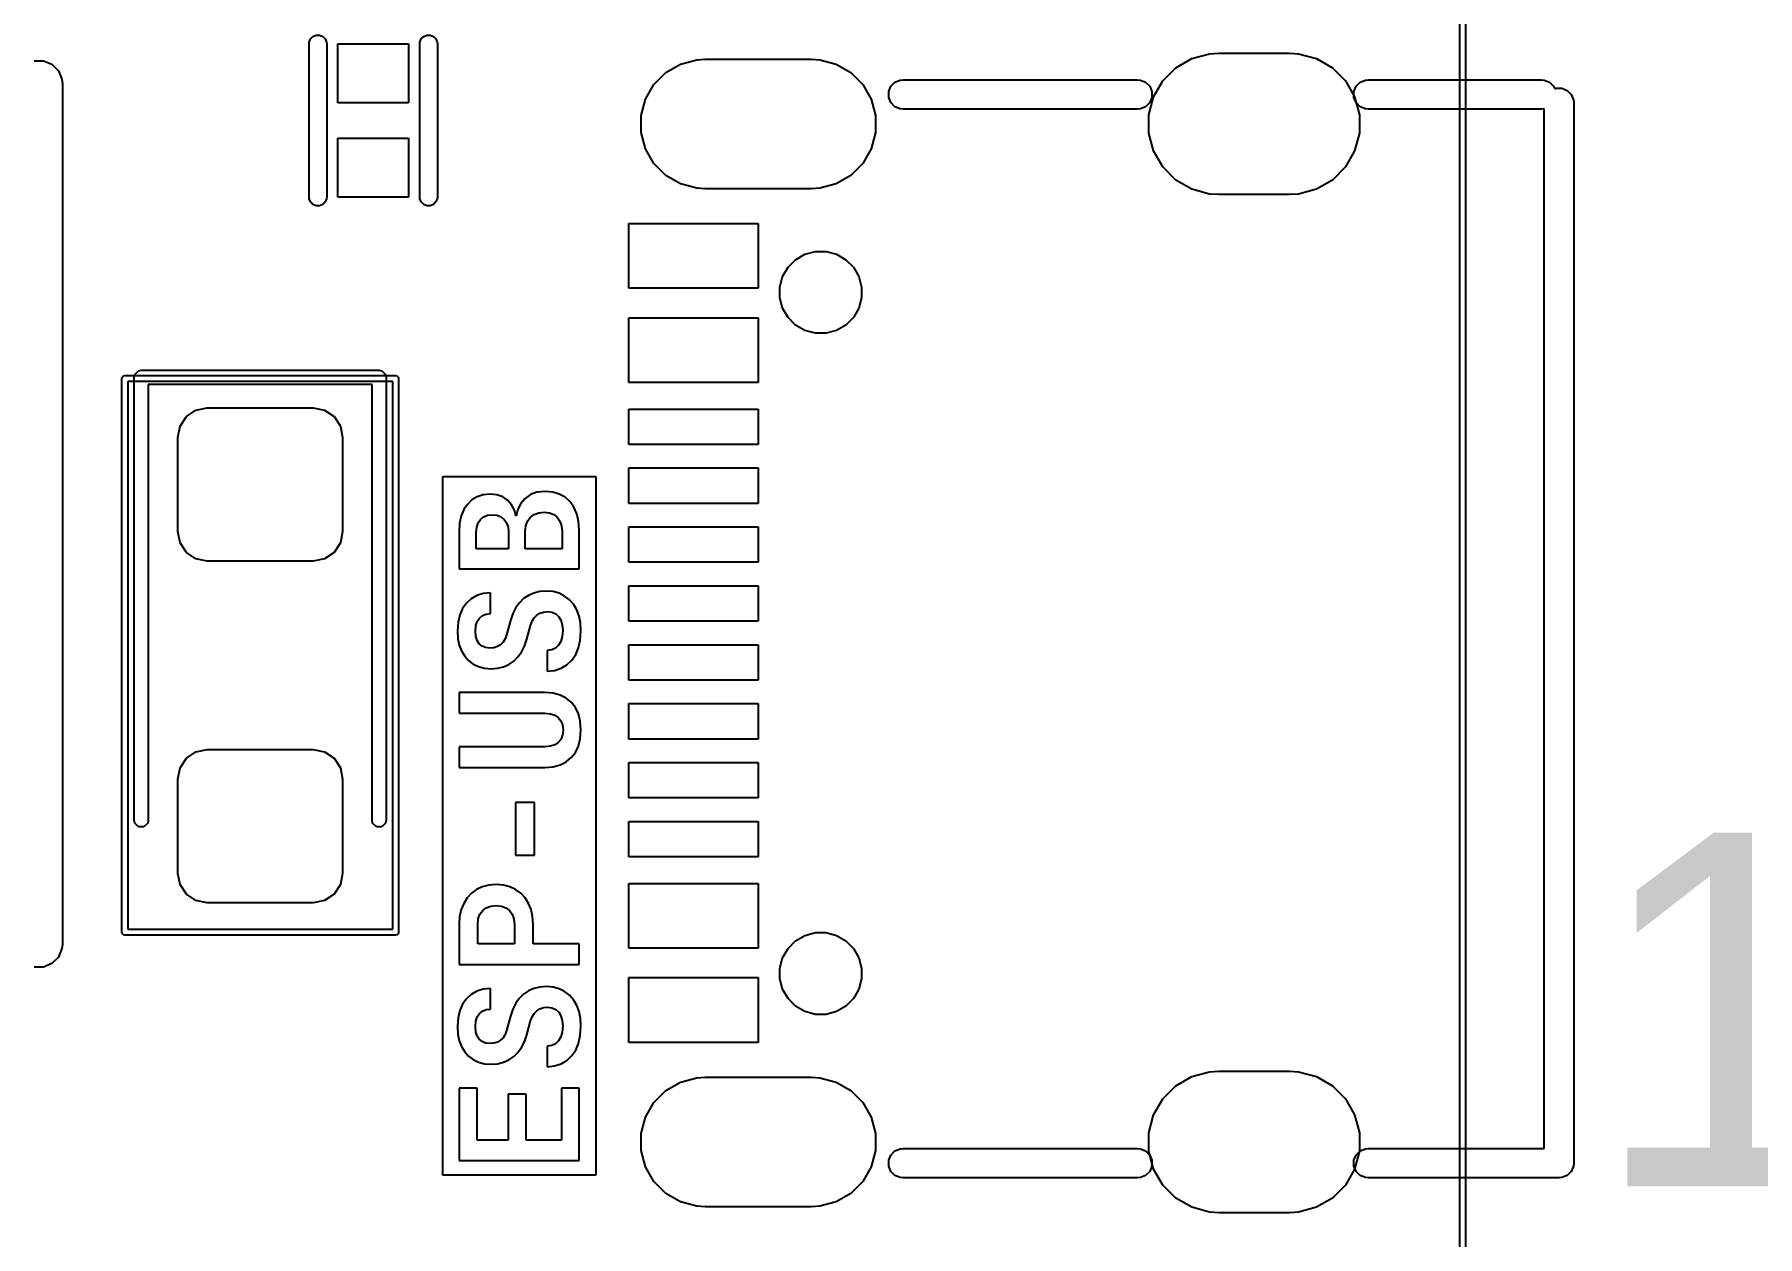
# Model space of a CAD drawing. Extents: x 76 to 193, y -170 to -23.
# Drawn here: x 152.91 to 167.54, y -107.1 to -96.9 of the extents above; entities that cross this region are included whole.
import ezdxf

# ---------------------------------------------------------------- set-up
doc = ezdxf.new("R2010")
doc.units = 0
doc.layers.get('0').update_dxf_attribs({"linetype": 'CONTINUOUS'})
doc.layers.get('Defpoints').update_dxf_attribs({"linetype": 'CONTINUOUS'})
doc.layers.add('BLACK', color=7, linetype='CONTINUOUS')
doc.dimstyles.get("Standard").update_dxf_attribs({"dimtxt": 3, "dimasz": 3, "dimexe": 0.18, "dimexo": 0.0625, "dimgap": 0.09, "dimtad": 0, "dimtih": 1, "dimtoh": 1, "dimzin": 0, "dimdsep": 46, "dimtxsty": 'Standard', "dimcen": 0.09, "dimclrd": 3, "dimclre": 3, "dimclrt": 3, "dimadec": 0, "dimazin": 0, "dimtfac": 1, "dimtofl": 0, "dimtmove": 0, "dimatfit": 3, "dimfxl": 1, "dimtolj": 1, "dimtzin": 0, "dimarcsym": 0})

# ---------------------------------------------------------------- blocks, each defined once
blk = doc.blocks.new('*D4')
at = {"color": 3, "linetype": 'Continuous', "lineweight": -2, "transparency": 16777216}
for p, q in [((163.081, -49.708), (176.105, -49.708)), ((175.925, -52.708), (175.925, -103.414)), ((175.925, -157.299), (175.925, -106.594)), ((163.067, -160.299), (176.105, -160.299))]:
    blk.add_line(p, q, dxfattribs=at)
at = {"color": 3, "linetype": 'Continuous', "transparency": 16777216}
for points in [[(175.425, -52.708), (176.425, -52.708), (175.925, -49.708)], [(175.425, -157.299), (176.425, -157.299), (175.925, -160.299)]]:
    blk.add_solid(points, dxfattribs=at)
at = {"layer": 'Defpoints', "color": 0, "linetype": 'Continuous', "transparency": 16777216}
for p in [(163.018, -49.708), (163.005, -160.299), (175.925, -160.299)]:
    blk.add_point(p, dxfattribs=at)
at = {"color": 3, "linetype": 'Continuous', "transparency": 16777216, "insert": (175.925, -105.004), "char_height": 3, "attachment_point": 5}
blk.add_mtext('\\A1;110.59', dxfattribs=at)
blk = doc.blocks.new('*D10')
at = {"color": 3, "linetype": 'Continuous', "lineweight": -2, "transparency": 16777216}
for p, q in [((162.339, -52.416), (172.444, -52.416)), ((172.264, -55.416), (172.264, -103.602)), ((172.264, -154.968), (172.264, -106.782)), ((162.373, -157.968), (172.444, -157.968))]:
    blk.add_line(p, q, dxfattribs=at)
at = {"color": 3, "linetype": 'Continuous', "transparency": 16777216}
for points in [[(171.764, -55.416), (172.764, -55.416), (172.264, -52.416)], [(171.764, -154.968), (172.764, -154.968), (172.264, -157.968)]]:
    blk.add_solid(points, dxfattribs=at)
at = {"layer": 'Defpoints', "color": 0, "linetype": 'Continuous', "transparency": 16777216}
for p in [(162.276, -52.416), (172.264, -52.416), (162.31, -157.968)]:
    blk.add_point(p, dxfattribs=at)
at = {"color": 3, "linetype": 'Continuous', "transparency": 16777216, "insert": (172.264, -105.192), "char_height": 3, "attachment_point": 5}
blk.add_mtext('\\A1;105.55', dxfattribs=at)

msp = doc.modelspace()

# ---------------------------------------------------------------- linework, layer by layer
at = {"layer": 'BLACK', "linetype": 'Continuous'}
for p, q in [((165.0115, -158.241999), (165.0115, -51.75159)), ((165.0615, -51.75159), (165.0615, -158.242)), ((155.2395, -96.97557), (155.240941, -96.960938)), ((155.2395, -98.27557), (155.2395, -96.97557)), ((155.240941, -96.960938), (155.25214, -96.933902)), ((155.25214, -96.933902), (155.272832, -96.91321)), ((155.272832, -96.91321), (155.299868, -96.902011)), ((155.299868, -96.902011), (155.329132, -96.902011)), ((155.329132, -96.902011), (155.356168, -96.91321)), ((155.356168, -96.91321), (155.37686, -96.933902)), ((155.37686, -96.933902), (155.388059, -96.960938)), ((155.388059, -96.960938), (155.3895, -96.97557)), ((155.3895, -96.97557), (155.3895, -98.27557)), ((155.4845, -97.47557), (155.4845, -96.97557)), ((155.4845, -96.97557), (156.0845, -96.97557)), ((155.4845, -97.47557), (155.4845, -96.97557)), ((155.4845, -96.97557), (156.0845, -96.97557)), ((156.0845, -96.97557), (156.0845, -97.47557)), ((156.0845, -96.97557), (156.0845, -97.47557)), ((156.1795, -96.97557), (156.180941, -96.960938)), ((156.1795, -98.27557), (156.1795, -96.97557)), ((156.180941, -96.960938), (156.19214, -96.933902)), ((156.19214, -96.933902), (156.212832, -96.91321)), ((156.212832, -96.91321), (156.239868, -96.902011)), ((156.239868, -96.902011), (156.269132, -96.902011)), ((156.269132, -96.902011), (156.296168, -96.91321)), ((156.296168, -96.91321), (156.31686, -96.933902)), ((156.31686, -96.933902), (156.328059, -96.960938)), ((156.328059, -96.960938), (156.3295, -96.97557)), ((156.3295, -96.97557), (156.3295, -98.27557)), ((152.905482, -97.119413), (152.983518, -97.119413)), ((152.983518, -97.119413), (153.055614, -97.149276)), ((153.055614, -97.149276), (153.110794, -97.204456)), ((158.269681, -97.219056), (158.394024, -97.147266)), ((158.269681, -97.219056), (158.394024, -97.147266)), ((158.394024, -97.147266), (158.532711, -97.110105)), ((158.394024, -97.147266), (158.532711, -97.110105)), ((158.532711, -97.110105), (158.6045, -97.1054)), ((158.532711, -97.110105), (158.6045, -97.1054)), ((158.6045, -97.1054), (159.5045, -97.1054)), ((158.6045, -97.1054), (159.5045, -97.1054)), ((159.5045, -97.1054), (159.576289, -97.110105)), ((159.5045, -97.1054), (159.576289, -97.110105)), ((159.576289, -97.110105), (159.714976, -97.147266)), ((159.576289, -97.110105), (159.714976, -97.147266)), ((159.714976, -97.147266), (159.839319, -97.219056)), ((159.714976, -97.147266), (159.839319, -97.219056)), ((162.599243, -97.179388), (162.73489, -97.101072)), ((162.599243, -97.179388), (162.73489, -97.101072)), ((162.73489, -97.101072), (162.886184, -97.060533)), ((162.73489, -97.101072), (162.886184, -97.060533)), ((162.886184, -97.060533), (162.9645, -97.0554)), ((162.886184, -97.060533), (162.9645, -97.0554)), ((162.9645, -97.0554), (163.5645, -97.0554)), ((162.9645, -97.0554), (163.5645, -97.0554)), ((163.5645, -97.0554), (163.642816, -97.060533)), ((163.5645, -97.0554), (163.642816, -97.060533)), ((163.642816, -97.060533), (163.79411, -97.101072)), ((163.642816, -97.060533), (163.79411, -97.101072)), ((163.79411, -97.101072), (163.929757, -97.179388)), ((163.79411, -97.101072), (163.929757, -97.179388)), ((153.110794, -97.204456), (153.140657, -97.276552)), ((153.140657, -97.276552), (153.1445, -97.31557)), ((158.168156, -97.320581), (158.269681, -97.219056)), ((158.168156, -97.320581), (158.269681, -97.219056)), ((159.839319, -97.219056), (159.940844, -97.320581)), ((159.839319, -97.219056), (159.940844, -97.320581)), ((160.180566, -97.335954), (160.215054, -97.301466)), ((160.215054, -97.301466), (160.260114, -97.282802)), ((160.260114, -97.282802), (160.2845, -97.2804)), ((160.2845, -97.2804), (162.2745, -97.2804)), ((162.2745, -97.2804), (162.298886, -97.282802)), ((162.298886, -97.282802), (162.343946, -97.301466)), ((162.343946, -97.301466), (162.378434, -97.335954)), ((162.410172, -97.42579), (162.488488, -97.290143)), ((162.410172, -97.42579), (162.488488, -97.290143)), ((162.488488, -97.290143), (162.599243, -97.179388)), ((162.488488, -97.290143), (162.599243, -97.179388)), ((163.929757, -97.179388), (164.040512, -97.290143)), ((163.929757, -97.179388), (164.040512, -97.290143)), ((164.040512, -97.290143), (164.118828, -97.42579)), ((164.040512, -97.290143), (164.118828, -97.42579)), ((164.130566, -97.335954), (164.165054, -97.301466)), ((164.165054, -97.301466), (164.210114, -97.282802)), ((164.210114, -97.282802), (164.2345, -97.2804)), ((164.2345, -97.2804), (165.7045, -97.2804)), ((165.7045, -97.2804), (165.728886, -97.282802)), ((165.728886, -97.282802), (165.773946, -97.301466)), ((165.773946, -97.301466), (165.808434, -97.335954)), ((153.1445, -97.31557), (153.1445, -104.61557)), ((158.059205, -97.583611), (158.096366, -97.444924)), ((158.059205, -97.583611), (158.096366, -97.444924)), ((158.096366, -97.444924), (158.168156, -97.320581)), ((158.096366, -97.444924), (158.168156, -97.320581)), ((159.940844, -97.320581), (160.012634, -97.444924)), ((159.940844, -97.320581), (160.012634, -97.444924)), ((160.012634, -97.444924), (160.049795, -97.583611)), ((160.012634, -97.444924), (160.049795, -97.583611)), ((160.161902, -97.381014), (160.180566, -97.335954)), ((160.161902, -97.429786), (160.161902, -97.381014)), ((160.180566, -97.474846), (160.161902, -97.429786)), ((162.369633, -97.577084), (162.410172, -97.42579)), ((162.369633, -97.577084), (162.410172, -97.42579)), ((162.378434, -97.335954), (162.397098, -97.381014)), ((162.397098, -97.429786), (162.378434, -97.474846)), ((162.397098, -97.381014), (162.397098, -97.429786)), ((164.111902, -97.381014), (164.130566, -97.335954)), ((164.111902, -97.429786), (164.111902, -97.381014)), ((164.130566, -97.474846), (164.111902, -97.429786)), ((164.118828, -97.42579), (164.159367, -97.577084)), ((164.118828, -97.42579), (164.159367, -97.577084)), ((165.808434, -97.335954), (165.817565, -97.357999)), ((165.817565, -97.357999), (165.830114, -97.352802)), ((165.830114, -97.352802), (165.878886, -97.352802)), ((165.878886, -97.352802), (165.923946, -97.371466)), ((165.923946, -97.371466), (165.958434, -97.405954)), ((165.958434, -97.405954), (165.977098, -97.451014)), ((165.977098, -97.451014), (165.9795, -97.4754)), ((156.0845, -97.47557), (155.4845, -97.47557)), ((156.0845, -97.47557), (155.4845, -97.47557)), ((158.059205, -97.727189), (158.059205, -97.583611)), ((158.059205, -97.727189), (158.059205, -97.583611)), ((160.049795, -97.583611), (160.049795, -97.727189)), ((160.049795, -97.583611), (160.049795, -97.727189)), ((160.215054, -97.509334), (160.180566, -97.474846)), ((160.260114, -97.527998), (160.215054, -97.509334)), ((160.2845, -97.5304), (160.260114, -97.527998)), ((162.2745, -97.5304), (160.2845, -97.5304)), ((162.298886, -97.527998), (162.2745, -97.5304)), ((162.343946, -97.509334), (162.298886, -97.527998)), ((162.378434, -97.474846), (162.343946, -97.509334)), ((162.369633, -97.733716), (162.369633, -97.577084)), ((162.369633, -97.733716), (162.369633, -97.577084)), ((164.165054, -97.509334), (164.130566, -97.474846)), ((164.159367, -97.577084), (164.159367, -97.733716)), ((164.159367, -97.577084), (164.159367, -97.733716)), ((164.210114, -97.527998), (164.165054, -97.509334)), ((164.2345, -97.5304), (164.210114, -97.527998)), ((165.7045, -97.5304), (164.2345, -97.5304)), ((165.728886, -97.527998), (165.7045, -97.5304)), ((165.7295, -97.527743), (165.728886, -97.527998)), ((165.7295, -106.3504), (165.7295, -97.527743)), ((165.9795, -97.4754), (165.9795, -106.4754)), ((158.096366, -97.865876), (158.059205, -97.727189)), ((158.096366, -97.865876), (158.059205, -97.727189)), ((160.049795, -97.727189), (160.012634, -97.865876)), ((160.049795, -97.727189), (160.012634, -97.865876)), ((162.410172, -97.88501), (162.369633, -97.733716)), ((162.410172, -97.88501), (162.369633, -97.733716)), ((164.159367, -97.733716), (164.118828, -97.88501)), ((164.159367, -97.733716), (164.118828, -97.88501)), ((155.4845, -98.27557), (155.4845, -97.77557)), ((155.4845, -97.77557), (156.0845, -97.77557)), ((155.4845, -98.27557), (155.4845, -97.77557)), ((155.4845, -97.77557), (156.0845, -97.77557)), ((156.0845, -97.77557), (156.0845, -98.27557)), ((156.0845, -97.77557), (156.0845, -98.27557)), ((158.168156, -97.990219), (158.096366, -97.865876)), ((158.168156, -97.990219), (158.096366, -97.865876)), ((160.012634, -97.865876), (159.940844, -97.990219)), ((160.012634, -97.865876), (159.940844, -97.990219)), ((162.488488, -98.020657), (162.410172, -97.88501)), ((162.488488, -98.020657), (162.410172, -97.88501)), ((164.118828, -97.88501), (164.040512, -98.020657)), ((164.118828, -97.88501), (164.040512, -98.020657)), ((158.269681, -98.091744), (158.168156, -97.990219)), ((158.269681, -98.091744), (158.168156, -97.990219)), ((159.940844, -97.990219), (159.839319, -98.091744)), ((159.940844, -97.990219), (159.839319, -98.091744)), ((162.599243, -98.131412), (162.488488, -98.020657)), ((162.599243, -98.131412), (162.488488, -98.020657)), ((164.040512, -98.020657), (163.929757, -98.131412)), ((164.040512, -98.020657), (163.929757, -98.131412)), ((158.394024, -98.163534), (158.269681, -98.091744)), ((158.394024, -98.163534), (158.269681, -98.091744)), ((158.532711, -98.200695), (158.394024, -98.163534)), ((158.532711, -98.200695), (158.394024, -98.163534)), ((159.714976, -98.163534), (159.576289, -98.200695)), ((159.714976, -98.163534), (159.576289, -98.200695)), ((159.839319, -98.091744), (159.714976, -98.163534)), ((159.839319, -98.091744), (159.714976, -98.163534)), ((162.73489, -98.209728), (162.599243, -98.131412)), ((162.73489, -98.209728), (162.599243, -98.131412)), ((163.929757, -98.131412), (163.79411, -98.209728)), ((163.929757, -98.131412), (163.79411, -98.209728)), ((155.240941, -98.290202), (155.2395, -98.27557)), ((155.25214, -98.317238), (155.240941, -98.290202)), ((155.272832, -98.33793), (155.25214, -98.317238)), ((155.37686, -98.317238), (155.356168, -98.33793)), ((155.388059, -98.290202), (155.37686, -98.317238)), ((155.3895, -98.27557), (155.388059, -98.290202)), ((156.0845, -98.27557), (155.4845, -98.27557)), ((156.0845, -98.27557), (155.4845, -98.27557)), ((156.180941, -98.290202), (156.1795, -98.27557)), ((156.19214, -98.317238), (156.180941, -98.290202)), ((156.212832, -98.33793), (156.19214, -98.317238)), ((156.31686, -98.317238), (156.296168, -98.33793)), ((156.328059, -98.290202), (156.31686, -98.317238)), ((156.3295, -98.27557), (156.328059, -98.290202)), ((158.6045, -98.2054), (158.532711, -98.200695)), ((158.6045, -98.2054), (158.532711, -98.200695)), ((159.5045, -98.2054), (158.6045, -98.2054)), ((159.5045, -98.2054), (158.6045, -98.2054)), ((159.576289, -98.200695), (159.5045, -98.2054)), ((159.576289, -98.200695), (159.5045, -98.2054)), ((162.886184, -98.250267), (162.73489, -98.209728)), ((162.886184, -98.250267), (162.73489, -98.209728)), ((162.9645, -98.2554), (162.886184, -98.250267)), ((162.9645, -98.2554), (162.886184, -98.250267)), ((163.5645, -98.2554), (162.9645, -98.2554)), ((163.5645, -98.2554), (162.9645, -98.2554)), ((163.642816, -98.250267), (163.5645, -98.2554)), ((163.642816, -98.250267), (163.5645, -98.2554)), ((163.79411, -98.209728), (163.642816, -98.250267)), ((163.79411, -98.209728), (163.642816, -98.250267)), ((155.299868, -98.349129), (155.272832, -98.33793)), ((155.329132, -98.349129), (155.299868, -98.349129)), ((155.356168, -98.33793), (155.329132, -98.349129)), ((156.239868, -98.349129), (156.212832, -98.33793)), ((156.269132, -98.349129), (156.239868, -98.349129)), ((156.296168, -98.33793), (156.269132, -98.349129)), ((157.9545, -99.0504), (157.9545, -98.5004)), ((157.9545, -98.5004), (159.0545, -98.5004)), ((157.9545, -99.0504), (157.9545, -98.5004)), ((157.9545, -98.5004), (159.0545, -98.5004)), ((159.0545, -98.5004), (159.0545, -99.0504)), ((159.0545, -98.5004), (159.0545, -99.0504)), ((159.371433, -98.807726), (159.450561, -98.762042)), ((159.450561, -98.762042), (159.538816, -98.738394)), ((159.538816, -98.738394), (159.630184, -98.738394)), ((159.630184, -98.738394), (159.718439, -98.762042)), ((159.718439, -98.762042), (159.797567, -98.807726)), ((159.261142, -98.951461), (159.306826, -98.872333)), ((159.306826, -98.872333), (159.371433, -98.807726)), ((159.797567, -98.807726), (159.862174, -98.872333)), ((159.862174, -98.872333), (159.907858, -98.951461)), ((159.0545, -99.0504), (157.9545, -99.0504)), ((159.0545, -99.0504), (157.9545, -99.0504)), ((159.237494, -99.039716), (159.261142, -98.951461)), ((159.237494, -99.131084), (159.237494, -99.039716)), ((159.907858, -98.951461), (159.931506, -99.039716)), ((159.931506, -99.039716), (159.931506, -99.131084)), ((159.261142, -99.219339), (159.237494, -99.131084)), ((159.931506, -99.131084), (159.907858, -99.219339)), ((157.9545, -99.8504), (157.9545, -99.3004)), ((157.9545, -99.3004), (159.0545, -99.3004)), ((157.9545, -99.8504), (157.9545, -99.3004)), ((157.9545, -99.3004), (159.0545, -99.3004)), ((159.0545, -99.3004), (159.0545, -99.8504)), ((159.0545, -99.3004), (159.0545, -99.8504)), ((159.306826, -99.298467), (159.261142, -99.219339)), ((159.371433, -99.363074), (159.306826, -99.298467)), ((159.862174, -99.298467), (159.797567, -99.363074)), ((159.907858, -99.219339), (159.862174, -99.298467)), ((159.450561, -99.408758), (159.371433, -99.363074)), ((159.538816, -99.432406), (159.450561, -99.408758)), ((159.630184, -99.432406), (159.538816, -99.432406)), ((159.718439, -99.408758), (159.630184, -99.432406)), ((159.797567, -99.363074), (159.718439, -99.408758)), ((153.651403, -99.806003), (153.664933, -99.792473)), ((153.664933, -99.792473), (153.6745, -99.79057)), ((153.6745, -99.79057), (155.9745, -99.79057)), ((153.7545, -99.80557), (153.759067, -99.782609)), ((153.759067, -99.782609), (153.791539, -99.750137)), ((153.791539, -99.750137), (153.8145, -99.74557)), ((153.8145, -99.74557), (155.8345, -99.74557)), ((155.8345, -99.74557), (155.857461, -99.750137)), ((155.857461, -99.750137), (155.889933, -99.782609)), ((155.889933, -99.782609), (155.8945, -99.80557)), ((155.9745, -99.79057), (155.984067, -99.792473)), ((155.984067, -99.792473), (155.997597, -99.806003)), ((153.6495, -99.81557), (153.651403, -99.806003)), ((153.6495, -104.51557), (153.6495, -99.81557)), ((153.6995, -99.84057), (153.6995, -104.49057)), ((155.9495, -99.84057), (153.6995, -99.84057)), ((153.7545, -103.56557), (153.7545, -99.80557)), ((155.7745, -99.86557), (153.8745, -99.86557)), ((153.8745, -99.86557), (153.8745, -103.56557)), ((155.7745, -103.56557), (155.7745, -99.86557)), ((155.8945, -99.80557), (155.8945, -103.56557)), ((155.9495, -104.49057), (155.9495, -99.84057)), ((155.997597, -99.806003), (155.9995, -99.81557)), ((155.9995, -99.81557), (155.9995, -104.51557)), ((159.0545, -99.8504), (157.9545, -99.8504)), ((159.0545, -99.8504), (157.9545, -99.8504)), ((154.197723, -100.138793), (154.278829, -100.0846)), ((154.197723, -100.138793), (154.278829, -100.0846)), ((154.278829, -100.0846), (154.3745, -100.06557)), ((154.278829, -100.0846), (154.3745, -100.06557)), ((154.3745, -100.06557), (155.2745, -100.06557)), ((154.3745, -100.06557), (155.2745, -100.06557)), ((155.2745, -100.06557), (155.370171, -100.0846)), ((155.2745, -100.06557), (155.370171, -100.0846)), ((155.370171, -100.0846), (155.451277, -100.138793)), ((155.370171, -100.0846), (155.451277, -100.138793)), ((157.9545, -100.3754), (157.9545, -100.0754)), ((157.9545, -100.0754), (159.0545, -100.0754)), ((157.9545, -100.3754), (157.9545, -100.0754)), ((157.9545, -100.0754), (159.0545, -100.0754)), ((159.0545, -100.0754), (159.0545, -100.3754)), ((159.0545, -100.0754), (159.0545, -100.3754)), ((154.1245, -100.31557), (154.14353, -100.219899)), ((154.1245, -100.31557), (154.14353, -100.219899)), ((154.14353, -100.219899), (154.197723, -100.138793)), ((154.14353, -100.219899), (154.197723, -100.138793)), ((155.451277, -100.138793), (155.50547, -100.219899)), ((155.451277, -100.138793), (155.50547, -100.219899)), ((155.50547, -100.219899), (155.5245, -100.31557)), ((155.50547, -100.219899), (155.5245, -100.31557)), ((154.1245, -101.11557), (154.1245, -100.31557)), ((154.1245, -101.11557), (154.1245, -100.31557)), ((155.5245, -100.31557), (155.5245, -101.11557)), ((155.5245, -100.31557), (155.5245, -101.11557)), ((159.0545, -100.3754), (157.9545, -100.3754)), ((159.0545, -100.3754), (157.9545, -100.3754)), ((156.374215, -106.577471), (156.374215, -100.648581)), ((156.374215, -100.648581), (157.673482, -100.648581)), ((157.673482, -100.648581), (157.673482, -106.577471)), ((157.9545, -100.8754), (157.9545, -100.5754)), ((157.9545, -100.5754), (159.0545, -100.5754)), ((157.9545, -100.8754), (157.9545, -100.5754)), ((157.9545, -100.5754), (159.0545, -100.5754)), ((159.0545, -100.5754), (159.0545, -100.8754)), ((159.0545, -100.5754), (159.0545, -100.8754)), ((156.716978, -100.803138), (156.666197, -100.819573)), ((156.776248, -100.797394), (156.716978, -100.803138)), ((156.83486, -100.80357), (156.776248, -100.797394)), ((156.8841, -100.821162), (156.83486, -100.80357)), ((157.11921, -100.800785), (157.073552, -100.833054)), ((157.174927, -100.780724), (157.11921, -100.800785)), ((157.243484, -100.773581), (157.174927, -100.780724)), ((157.308549, -100.779506), (157.243484, -100.773581)), ((157.364491, -100.796444), (157.308549, -100.779506)), ((157.413064, -100.823901), (157.364491, -100.796444)), ((156.554192, -100.928972), (156.532175, -100.98198)), ((156.583845, -100.884162), (156.554192, -100.928972)), ((156.622195, -100.846332), (156.583845, -100.884162)), ((156.666197, -100.819573), (156.622195, -100.846332)), ((156.925968, -100.849845), (156.8841, -100.821162)), ((156.959976, -100.887902), (156.925968, -100.849845)), ((156.984117, -100.93246), (156.959976, -100.887902)), ((156.998692, -100.984851), (156.984117, -100.93246)), ((157.012274, -100.926112), (156.998692, -100.984851)), ((157.037129, -100.876048), (157.012274, -100.926112)), ((157.073552, -100.833054), (157.037129, -100.876048)), ((157.15148, -100.969804), (157.189361, -100.955052)), ((157.189361, -100.955052), (157.235119, -100.949863)), ((157.235119, -100.949863), (157.280763, -100.955113)), ((157.280763, -100.955113), (157.317629, -100.969901)), ((157.455487, -100.862424), (157.413064, -100.823901)), ((157.488872, -100.908751), (157.455487, -100.862424)), ((157.51345, -100.963294), (157.488872, -100.908751)), ((157.528986, -101.027625), (157.51345, -100.963294)), ((159.0545, -100.8754), (157.9545, -100.8754)), ((159.0545, -100.8754), (157.9545, -100.8754)), ((156.518179, -101.044731), (156.513198, -101.119123)), ((156.532175, -100.98198), (156.518179, -101.044731)), ((156.658706, -101.121932), (156.663235, -101.076724)), ((156.663235, -101.076724), (156.67581, -101.040806)), ((156.67581, -101.040806), (156.69577, -101.012145)), ((156.69577, -101.012145), (156.722782, -100.990329)), ((156.722782, -100.990329), (156.755553, -100.976987)), ((156.755553, -100.976987), (156.795787, -100.972272)), ((156.795787, -100.972272), (156.836909, -100.977094)), ((156.836909, -100.977094), (156.870132, -100.990696)), ((156.870132, -100.990696), (156.89727, -101.012878)), ((156.89727, -101.012878), (156.917315, -101.041925)), ((156.917315, -101.041925), (156.929851, -101.077664)), ((156.929851, -101.077664), (156.933629, -101.114971)), ((157.075628, -101.114971), (157.08095, -101.065475)), ((157.08095, -101.065475), (157.095826, -101.02587)), ((157.095826, -101.02587), (157.119714, -100.993949)), ((157.119714, -100.993949), (157.15148, -100.969804)), ((157.317629, -100.969901), (157.347715, -100.993949)), ((157.347715, -100.993949), (157.36997, -101.025654)), ((157.36997, -101.025654), (157.383961, -101.065257)), ((157.383961, -101.065257), (157.388992, -101.114971)), ((157.5345, -101.103736), (157.528986, -101.027625)), ((157.5345, -101.432548), (157.5345, -101.103736)), ((157.9545, -101.3754), (157.9545, -101.0754)), ((157.9545, -101.0754), (159.0545, -101.0754)), ((157.9545, -101.3754), (157.9545, -101.0754)), ((157.9545, -101.0754), (159.0545, -101.0754)), ((159.0545, -101.0754), (159.0545, -101.3754)), ((159.0545, -101.0754), (159.0545, -101.3754)), ((154.14353, -101.211241), (154.1245, -101.11557)), ((154.14353, -101.211241), (154.1245, -101.11557)), ((154.197723, -101.292347), (154.14353, -101.211241)), ((154.197723, -101.292347), (154.14353, -101.211241)), ((155.50547, -101.211241), (155.451277, -101.292347)), ((155.50547, -101.211241), (155.451277, -101.292347)), ((155.5245, -101.11557), (155.50547, -101.211241)), ((155.5245, -101.11557), (155.50547, -101.211241)), ((156.513198, -101.119123), (156.513198, -101.121932)), ((156.513198, -101.121932), (156.513198, -101.432548)), ((156.658706, -101.261883), (156.658706, -101.121932)), ((156.933629, -101.114971), (156.934334, -101.121932)), ((156.934334, -101.121932), (156.934334, -101.261883)), ((157.075628, -101.261883), (157.075628, -101.114971)), ((157.388992, -101.114971), (157.388992, -101.261883)), ((154.278829, -101.34654), (154.197723, -101.292347)), ((154.278829, -101.34654), (154.197723, -101.292347)), ((154.3745, -101.36557), (154.278829, -101.34654)), ((154.3745, -101.36557), (154.278829, -101.34654)), ((155.2745, -101.36557), (154.3745, -101.36557)), ((155.2745, -101.36557), (154.3745, -101.36557)), ((155.370171, -101.34654), (155.2745, -101.36557)), ((155.370171, -101.34654), (155.2745, -101.36557)), ((155.451277, -101.292347), (155.370171, -101.34654)), ((155.451277, -101.292347), (155.370171, -101.34654)), ((156.934334, -101.261883), (156.658706, -101.261883)), ((157.388992, -101.261883), (157.075628, -101.261883)), ((159.0545, -101.3754), (157.9545, -101.3754)), ((159.0545, -101.3754), (157.9545, -101.3754)), ((156.513198, -101.432548), (157.5345, -101.432548)), ((156.616449, -101.685653), (156.57548, -101.72338)), ((156.6634, -101.658579), (156.616449, -101.685653)), ((156.717493, -101.641617), (156.6634, -101.658579)), ((156.7804, -101.635208), (156.717493, -101.641617)), ((156.7804, -101.810086), (156.7804, -101.635208)), ((157.060974, -101.684179), (157.025569, -101.718641)), ((157.102028, -101.656446), (157.060974, -101.684179)), ((157.147647, -101.63645), (157.102028, -101.656446)), ((157.198661, -101.624106), (157.147647, -101.63645)), ((157.256124, -101.619821), (157.198661, -101.624106)), ((157.312698, -101.624669), (157.256124, -101.619821)), ((157.363396, -101.63874), (157.312698, -101.624669)), ((157.409325, -101.661831), (157.363396, -101.63874)), ((157.449932, -101.693284), (157.409325, -101.661831)), ((157.48409, -101.73237), (157.449932, -101.693284)), ((157.9545, -101.8754), (157.9545, -101.5754)), ((157.9545, -101.5754), (159.0545, -101.5754)), ((157.9545, -101.8754), (157.9545, -101.5754)), ((157.9545, -101.5754), (159.0545, -101.5754)), ((159.0545, -101.5754), (159.0545, -101.8754)), ((159.0545, -101.5754), (159.0545, -101.8754)), ((156.519538, -101.82168), (156.504538, -101.884306)), ((156.543265, -101.768545), (156.519538, -101.82168)), ((156.57548, -101.72338), (156.543265, -101.768545)), ((156.686, -101.849287), (156.71119, -101.82783)), ((156.71119, -101.82783), (156.74208, -101.814726)), ((156.74208, -101.814726), (156.7804, -101.810086)), ((156.970527, -101.810498), (156.951125, -101.870231)), ((156.995442, -101.760411), (156.970527, -101.810498)), ((157.025569, -101.718641), (156.995442, -101.760411)), ((157.151304, -101.848068), (157.17357, -101.825474)), ((157.17357, -101.825474), (157.200116, -101.808459)), ((157.200116, -101.808459), (157.229666, -101.798219)), ((157.229666, -101.798219), (157.263085, -101.794699)), ((157.263085, -101.794699), (157.302097, -101.799697)), ((157.302097, -101.799697), (157.333688, -101.813892)), ((157.333688, -101.813892), (157.359622, -101.83738)), ((157.359622, -101.83738), (157.37827, -101.867674)), ((157.512151, -101.780044), (157.48409, -101.73237)), ((157.531886, -101.832021), (157.512151, -101.780044)), ((157.544188, -101.890625), (157.531886, -101.832021)), ((156.504538, -101.884306), (156.499215, -101.958342)), ((156.499215, -101.958342), (156.503385, -102.022883)), ((156.651745, -101.959746), (156.656021, -101.913368)), ((156.655889, -102.005301), (156.651745, -101.959746)), ((156.656021, -101.913368), (156.667739, -101.877305)), ((156.667739, -101.877305), (156.686, -101.849287)), ((156.951125, -101.870231), (156.917542, -101.991925)), ((157.088207, -102.028317), (157.120386, -101.910775)), ((157.120386, -101.910775), (157.133574, -101.876172)), ((157.133574, -101.876172), (157.151304, -101.848068)), ((157.37827, -101.867674), (157.390247, -101.906322)), ((157.394609, -101.955594), (157.390184, -102.006712)), ((157.390247, -101.906322), (157.394609, -101.955594)), ((157.543048, -102.035411), (157.548482, -101.956998)), ((157.548482, -101.956998), (157.544188, -101.890625)), ((159.0545, -101.8754), (157.9545, -101.8754)), ((159.0545, -101.8754), (157.9545, -101.8754)), ((156.503385, -102.022883), (156.515264, -102.079133)), ((156.515264, -102.079133), (156.534203, -102.128335)), ((156.534203, -102.128335), (156.561182, -102.173251)), ((156.667164, -102.040179), (156.655889, -102.005301)), ((156.684595, -102.066785), (156.667164, -102.040179)), ((156.708706, -102.087063), (156.684595, -102.066785)), ((156.738242, -102.099459), (156.708706, -102.087063)), ((156.774843, -102.103849), (156.738242, -102.099459)), ((156.809277, -102.100506), (156.774843, -102.103849)), ((156.839045, -102.090904), (156.809277, -102.100506)), ((156.865091, -102.075212), (156.839045, -102.090904)), ((156.886823, -102.053909), (156.865091, -102.075212)), ((156.904328, -102.026543), (156.886823, -102.053909)), ((156.917542, -101.991925), (156.904328, -102.026543)), ((157.043858, -102.137051), (157.068846, -102.087276)), ((157.068846, -102.087276), (157.088207, -102.028317)), ((157.300038, -102.119573), (157.260276, -102.124854)), ((157.260276, -102.124854), (157.260276, -102.299732)), ((157.332328, -102.104516), (157.300038, -102.119573)), ((157.35895, -102.079425), (157.332328, -102.104516)), ((157.377986, -102.047256), (157.35895, -102.079425)), ((157.390184, -102.006712), (157.377986, -102.047256)), ((157.503576, -102.158127), (157.527742, -102.101794)), ((157.527742, -102.101794), (157.543048, -102.035411)), ((157.9545, -102.3754), (157.9545, -102.0754)), ((157.9545, -102.0754), (159.0545, -102.0754)), ((157.9545, -102.3754), (157.9545, -102.0754)), ((157.9545, -102.0754), (159.0545, -102.0754)), ((159.0545, -102.0754), (159.0545, -102.3754)), ((159.0545, -102.0754), (159.0545, -102.3754)), ((156.561182, -102.173251), (156.594166, -102.210041)), ((156.594166, -102.210041), (156.633549, -102.239587)), ((156.633549, -102.239587), (156.677949, -102.26097)), ((156.677949, -102.26097), (156.72791, -102.274148)), ((156.72791, -102.274148), (156.784613, -102.278727)), ((156.784613, -102.278727), (156.840518, -102.274452)), ((156.840518, -102.274452), (156.890727, -102.262069)), ((156.890727, -102.262069), (156.936199, -102.241879)), ((156.936199, -102.241879), (156.977687, -102.213698)), ((156.977687, -102.213698), (157.013504, -102.178881)), ((157.013504, -102.178881), (157.043858, -102.137051)), ((157.325115, -102.292971), (157.38073, -102.274997)), ((157.38073, -102.274997), (157.428914, -102.246233)), ((157.428914, -102.246233), (157.470874, -102.206004)), ((157.470874, -102.206004), (157.503576, -102.158127)), ((157.260276, -102.299732), (157.325115, -102.292971)), ((159.0545, -102.3754), (157.9545, -102.3754)), ((159.0545, -102.3754), (157.9545, -102.3754)), ((157.243484, -102.479983), (156.513198, -102.479983)), ((156.513198, -102.479983), (156.513198, -102.656266)), ((157.31334, -102.485728), (157.243484, -102.479983)), ((157.372629, -102.502006), (157.31334, -102.485728)), ((157.423264, -102.528034), (157.372629, -102.502006)), ((157.466661, -102.563942), (157.423264, -102.528034)), ((157.501229, -102.608117), (157.466661, -102.563942)), ((156.513198, -102.656266), (157.24208, -102.656266)), ((157.24208, -102.656266), (157.289245, -102.660847)), ((157.289245, -102.660847), (157.3263, -102.673488)), ((157.3263, -102.673488), (157.355469, -102.693391)), ((157.355469, -102.693391), (157.377412, -102.720581)), ((157.377412, -102.720581), (157.391092, -102.755043)), ((157.526648, -102.660798), (157.501229, -102.608117)), ((157.542747, -102.72368), (157.526648, -102.660798)), ((157.9545, -102.8754), (157.9545, -102.5754)), ((157.9545, -102.5754), (159.0545, -102.5754)), ((157.9545, -102.8754), (157.9545, -102.5754)), ((157.9545, -102.5754), (159.0545, -102.5754)), ((159.0545, -102.5754), (159.0545, -102.8754)), ((159.0545, -102.5754), (159.0545, -102.8754)), ((157.39104, -102.843862), (157.377317, -102.878515)), ((157.396014, -102.798964), (157.39104, -102.843862)), ((157.391092, -102.755043), (157.396014, -102.798964)), ((157.548482, -102.798964), (157.542747, -102.72368)), ((157.542777, -102.873497), (157.548482, -102.798964)), ((154.197723, -103.038793), (154.278829, -102.9846)), ((154.197723, -103.038793), (154.278829, -102.9846)), ((154.278829, -102.9846), (154.3745, -102.96557)), ((154.278829, -102.9846), (154.3745, -102.96557)), ((154.3745, -102.96557), (155.2745, -102.96557)), ((154.3745, -102.96557), (155.2745, -102.96557)), ((155.2745, -102.96557), (155.370171, -102.9846)), ((155.2745, -102.96557), (155.370171, -102.9846)), ((155.370171, -102.9846), (155.451277, -103.038793)), ((155.370171, -102.9846), (155.451277, -103.038793)), ((157.24208, -102.941663), (156.513198, -102.941663)), ((156.513198, -102.941663), (156.513198, -103.117946)), ((157.289308, -102.937167), (157.24208, -102.941663)), ((157.326362, -102.924779), (157.289308, -102.937167)), ((157.355469, -102.905332), (157.326362, -102.924779)), ((157.377317, -102.878515), (157.355469, -102.905332)), ((157.466661, -103.033315), (157.501307, -102.988808)), ((157.501307, -102.988808), (157.526723, -102.936075)), ((157.526723, -102.936075), (157.542777, -102.873497)), ((159.0545, -102.8754), (157.9545, -102.8754)), ((159.0545, -102.8754), (157.9545, -102.8754)), ((154.1245, -103.21557), (154.14353, -103.119899)), ((154.1245, -103.21557), (154.14353, -103.119899)), ((154.14353, -103.119899), (154.197723, -103.038793)), ((154.14353, -103.119899), (154.197723, -103.038793)), ((155.451277, -103.038793), (155.50547, -103.119899)), ((155.451277, -103.038793), (155.50547, -103.119899)), ((155.50547, -103.119899), (155.5245, -103.21557)), ((155.50547, -103.119899), (155.5245, -103.21557)), ((156.513198, -103.117946), (157.243484, -103.117946)), ((157.243484, -103.117946), (157.313297, -103.112162)), ((157.313297, -103.112162), (157.372571, -103.09577)), ((157.372571, -103.09577), (157.423222, -103.069539)), ((157.423222, -103.069539), (157.466661, -103.033315)), ((157.9545, -103.3754), (157.9545, -103.0754)), ((157.9545, -103.0754), (159.0545, -103.0754)), ((157.9545, -103.3754), (157.9545, -103.0754)), ((157.9545, -103.0754), (159.0545, -103.0754)), ((159.0545, -103.0754), (159.0545, -103.3754)), ((159.0545, -103.0754), (159.0545, -103.3754)), ((154.1245, -104.01557), (154.1245, -103.21557)), ((154.1245, -104.01557), (154.1245, -103.21557)), ((155.5245, -103.21557), (155.5245, -104.01557)), ((155.5245, -103.21557), (155.5245, -104.01557)), ((157.153969, -103.414334), (156.99167, -103.414334)), ((156.99167, -103.414334), (156.99167, -103.862031)), ((157.153969, -103.862031), (157.153969, -103.414334)), ((159.0545, -103.3754), (157.9545, -103.3754)), ((159.0545, -103.3754), (157.9545, -103.3754)), ((153.759067, -103.588531), (153.7545, -103.56557)), ((153.791539, -103.621003), (153.759067, -103.588531)), ((153.869933, -103.588531), (153.837461, -103.621003)), ((153.8745, -103.56557), (153.869933, -103.588531)), ((155.779067, -103.588531), (155.7745, -103.56557)), ((155.811539, -103.621003), (155.779067, -103.588531)), ((155.889933, -103.588531), (155.857461, -103.621003)), ((155.8945, -103.56557), (155.889933, -103.588531)), ((157.9545, -103.8754), (157.9545, -103.5754)), ((157.9545, -103.5754), (159.0545, -103.5754)), ((157.9545, -103.8754), (157.9545, -103.5754)), ((157.9545, -103.5754), (159.0545, -103.5754)), ((159.0545, -103.5754), (159.0545, -103.8754)), ((159.0545, -103.5754), (159.0545, -103.8754)), ((153.837461, -103.621003), (153.791539, -103.621003)), ((155.857461, -103.621003), (155.811539, -103.621003)), ((156.99167, -103.862031), (157.153969, -103.862031)), ((159.0545, -103.8754), (157.9545, -103.8754)), ((159.0545, -103.8754), (157.9545, -103.8754)), ((154.14353, -104.111241), (154.1245, -104.01557)), ((154.14353, -104.111241), (154.1245, -104.01557)), ((155.5245, -104.01557), (155.50547, -104.111241)), ((155.5245, -104.01557), (155.50547, -104.111241)), ((154.197723, -104.192347), (154.14353, -104.111241)), ((154.197723, -104.192347), (154.14353, -104.111241)), ((155.50547, -104.111241), (155.451277, -104.192347)), ((155.50547, -104.111241), (155.451277, -104.192347)), ((156.618755, -104.184495), (156.582319, -104.223622)), ((156.662186, -104.152864), (156.618755, -104.184495)), ((156.710867, -104.129932), (156.662186, -104.152864)), ((156.765701, -104.115777), (156.710867, -104.129932)), ((156.827966, -104.110854), (156.765701, -104.115777)), ((156.890232, -104.115776), (156.827966, -104.110854)), ((156.945087, -104.12993), (156.890232, -104.115776)), ((156.993807, -104.152864), (156.945087, -104.12993)), ((157.037242, -104.184493), (156.993807, -104.152864)), ((157.073699, -104.22362), (157.037242, -104.184493)), ((157.9545, -104.6504), (157.9545, -104.1004)), ((157.9545, -104.1004), (159.0545, -104.1004)), ((157.9545, -104.6504), (157.9545, -104.1004)), ((157.9545, -104.1004), (159.0545, -104.1004)), ((159.0545, -104.1004), (159.0545, -104.6504)), ((159.0545, -104.1004), (159.0545, -104.6504)), ((154.278829, -104.24654), (154.197723, -104.192347)), ((154.278829, -104.24654), (154.197723, -104.192347)), ((154.3745, -104.26557), (154.278829, -104.24654)), ((154.3745, -104.26557), (154.278829, -104.24654)), ((155.2745, -104.26557), (154.3745, -104.26557)), ((155.2745, -104.26557), (154.3745, -104.26557)), ((155.370171, -104.24654), (155.2745, -104.26557)), ((155.370171, -104.24654), (155.2745, -104.26557)), ((155.451277, -104.192347), (155.370171, -104.24654)), ((155.451277, -104.192347), (155.370171, -104.24654)), ((156.531094, -104.323265), (156.51783, -104.3823)), ((156.552399, -104.271077), (156.531094, -104.323265)), ((156.582319, -104.223622), (156.552399, -104.271077)), ((156.713966, -104.331955), (156.744858, -104.308251)), ((156.744858, -104.308251), (156.782234, -104.293691)), ((156.782234, -104.293691), (156.827966, -104.288541)), ((156.827966, -104.288541), (156.873739, -104.293692)), ((156.873739, -104.293692), (156.911134, -104.308254)), ((156.911134, -104.308254), (156.942027, -104.331955)), ((157.103655, -104.271077), (157.073699, -104.22362)), ((157.124926, -104.323262), (157.103655, -104.271077)), ((157.13817, -104.382297), (157.124926, -104.323262)), ((156.51783, -104.3823), (156.513198, -104.449436)), ((156.513198, -104.449436), (156.513198, -104.789422)), ((156.671284, -104.449436), (156.676413, -104.401743)), ((156.671284, -104.614544), (156.671284, -104.449436)), ((156.676413, -104.401743), (156.690797, -104.363262)), ((156.690797, -104.363262), (156.713966, -104.331955)), ((156.942027, -104.331955), (156.965196, -104.363262)), ((156.965196, -104.363262), (156.97958, -104.401743)), ((156.97958, -104.401743), (156.984709, -104.449436)), ((156.984709, -104.449436), (156.984709, -104.614544)), ((157.142795, -104.449436), (157.13817, -104.382297)), ((157.142795, -104.614544), (157.142795, -104.449436)), ((153.1445, -104.61557), (153.140657, -104.654588)), ((153.651403, -104.525137), (153.6495, -104.51557)), ((153.664933, -104.538667), (153.651403, -104.525137)), ((153.6745, -104.54057), (153.664933, -104.538667)), ((155.9745, -104.54057), (153.6745, -104.54057)), ((153.6995, -104.49057), (155.9495, -104.49057)), ((155.984067, -104.538667), (155.9745, -104.54057)), ((155.997597, -104.525137), (155.984067, -104.538667)), ((155.9995, -104.51557), (155.997597, -104.525137)), ((156.984709, -104.614544), (156.671284, -104.614544)), ((157.5345, -104.614544), (157.142795, -104.614544)), ((157.5345, -104.789422), (157.5345, -104.614544)), ((159.306826, -104.652333), (159.371433, -104.587726)), ((159.371433, -104.587726), (159.450561, -104.542042)), ((159.450561, -104.542042), (159.538816, -104.518394)), ((159.538816, -104.518394), (159.630184, -104.518394)), ((159.630184, -104.518394), (159.718439, -104.542042)), ((159.718439, -104.542042), (159.797567, -104.587726)), ((159.797567, -104.587726), (159.862174, -104.652333)), ((153.110794, -104.726684), (153.055614, -104.781864)), ((153.140657, -104.654588), (153.110794, -104.726684)), ((159.0545, -104.6504), (157.9545, -104.6504)), ((159.0545, -104.6504), (157.9545, -104.6504)), ((159.237494, -104.819716), (159.261142, -104.731461)), ((159.261142, -104.731461), (159.306826, -104.652333)), ((159.862174, -104.652333), (159.907858, -104.731461)), ((159.907858, -104.731461), (159.931506, -104.819716)), ((152.983518, -104.811727), (152.905482, -104.811727)), ((153.055614, -104.781864), (152.983518, -104.811727)), ((156.513198, -104.789422), (157.5345, -104.789422)), ((157.9545, -105.4504), (157.9545, -104.9004)), ((157.9545, -104.9004), (159.0545, -104.9004)), ((157.9545, -105.4504), (157.9545, -104.9004)), ((157.9545, -104.9004), (159.0545, -104.9004)), ((159.0545, -104.9004), (159.0545, -105.4504)), ((159.0545, -104.9004), (159.0545, -105.4504)), ((159.237494, -104.911084), (159.237494, -104.819716)), ((159.261142, -104.999339), (159.237494, -104.911084)), ((159.931506, -104.911084), (159.907858, -104.999339)), ((159.931506, -104.819716), (159.931506, -104.911084)), ((156.616449, -105.042527), (156.57548, -105.080254)), ((156.6634, -105.015453), (156.616449, -105.042527)), ((156.717493, -104.998491), (156.6634, -105.015453)), ((156.7804, -104.992082), (156.717493, -104.998491)), ((156.7804, -105.16696), (156.7804, -104.992082)), ((157.060974, -105.041053), (157.025569, -105.075515)), ((157.102028, -105.01332), (157.060974, -105.041053)), ((157.147647, -104.993324), (157.102028, -105.01332)), ((157.198661, -104.98098), (157.147647, -104.993324)), ((157.256124, -104.976695), (157.198661, -104.98098)), ((157.312698, -104.981542), (157.256124, -104.976695)), ((157.363396, -104.995614), (157.312698, -104.981542)), ((157.409325, -105.018705), (157.363396, -104.995614)), ((157.449932, -105.050158), (157.409325, -105.018705)), ((157.48409, -105.089244), (157.449932, -105.050158)), ((159.306826, -105.078467), (159.261142, -104.999339)), ((159.907858, -104.999339), (159.862174, -105.078467)), ((156.519538, -105.178554), (156.504538, -105.24118)), ((156.543265, -105.125419), (156.519538, -105.178554)), ((156.57548, -105.080254), (156.543265, -105.125419)), ((156.667739, -105.234179), (156.686, -105.206161)), ((156.686, -105.206161), (156.71119, -105.184703)), ((156.71119, -105.184703), (156.74208, -105.1716)), ((156.74208, -105.1716), (156.7804, -105.16696)), ((156.970527, -105.167371), (156.951125, -105.227105)), ((156.995442, -105.117284), (156.970527, -105.167371)), ((157.025569, -105.075515), (156.995442, -105.117284)), ((157.133574, -105.233045), (157.151304, -105.204942)), ((157.151304, -105.204942), (157.17357, -105.182347)), ((157.17357, -105.182347), (157.200116, -105.165333)), ((157.200116, -105.165333), (157.229666, -105.155093)), ((157.229666, -105.155093), (157.263085, -105.151573)), ((157.263085, -105.151573), (157.302097, -105.15657)), ((157.302097, -105.15657), (157.333688, -105.170765)), ((157.333688, -105.170765), (157.359622, -105.194254)), ((157.359622, -105.194254), (157.37827, -105.224548)), ((157.512151, -105.136918), (157.48409, -105.089244)), ((157.531886, -105.188895), (157.512151, -105.136918)), ((157.544188, -105.247499), (157.531886, -105.188895)), ((159.371433, -105.143074), (159.306826, -105.078467)), ((159.450561, -105.188758), (159.371433, -105.143074)), ((159.538816, -105.212406), (159.450561, -105.188758)), ((159.718439, -105.188758), (159.630184, -105.212406)), ((159.797567, -105.143074), (159.718439, -105.188758)), ((159.862174, -105.078467), (159.797567, -105.143074)), ((156.504538, -105.24118), (156.499215, -105.315215)), ((156.499215, -105.315215), (156.503385, -105.379756)), ((156.651745, -105.31662), (156.656021, -105.270242)), ((156.655889, -105.362175), (156.651745, -105.31662)), ((156.656021, -105.270242), (156.667739, -105.234179)), ((156.917542, -105.348799), (156.904328, -105.383416)), ((156.951125, -105.227105), (156.917542, -105.348799)), ((157.088207, -105.385191), (157.120386, -105.267649)), ((157.120386, -105.267649), (157.133574, -105.233045)), ((157.37827, -105.224548), (157.390247, -105.263195)), ((157.394609, -105.312468), (157.390184, -105.363586)), ((157.390247, -105.263195), (157.394609, -105.312468)), ((157.543048, -105.392285), (157.548482, -105.313872)), ((157.548482, -105.313872), (157.544188, -105.247499)), ((159.630184, -105.212406), (159.538816, -105.212406)), ((156.503385, -105.379756), (156.515264, -105.436006)), ((156.515264, -105.436006), (156.534203, -105.485208)), ((156.534203, -105.485208), (156.561182, -105.530124)), ((156.667164, -105.397053), (156.655889, -105.362175)), ((156.684595, -105.423659), (156.667164, -105.397053)), ((156.708706, -105.443936), (156.684595, -105.423659)), ((156.738242, -105.456333), (156.708706, -105.443936)), ((156.774843, -105.460723), (156.738242, -105.456333)), ((156.809277, -105.45738), (156.774843, -105.460723)), ((156.839045, -105.447777), (156.809277, -105.45738)), ((156.865091, -105.432086), (156.839045, -105.447777)), ((156.886823, -105.410783), (156.865091, -105.432086)), ((156.904328, -105.383416), (156.886823, -105.410783)), ((157.013504, -105.535755), (157.043858, -105.493925)), ((157.043858, -105.493925), (157.068846, -105.444149)), ((157.068846, -105.444149), (157.088207, -105.385191)), ((157.300038, -105.476447), (157.260276, -105.481728)), ((157.260276, -105.481728), (157.260276, -105.656606)), ((157.332328, -105.46139), (157.300038, -105.476447)), ((157.35895, -105.436299), (157.332328, -105.46139)), ((157.377986, -105.40413), (157.35895, -105.436299)), ((157.390184, -105.363586), (157.377986, -105.40413)), ((157.503576, -105.515001), (157.527742, -105.458667)), ((157.527742, -105.458667), (157.543048, -105.392285)), ((159.0545, -105.4504), (157.9545, -105.4504)), ((159.0545, -105.4504), (157.9545, -105.4504)), ((156.561182, -105.530124), (156.594166, -105.566915)), ((156.594166, -105.566915), (156.633549, -105.596461)), ((156.633549, -105.596461), (156.677949, -105.617844)), ((156.677949, -105.617844), (156.72791, -105.631021)), ((156.72791, -105.631021), (156.784613, -105.635601)), ((156.784613, -105.635601), (156.840518, -105.631326)), ((156.840518, -105.631326), (156.890727, -105.618943)), ((156.890727, -105.618943), (156.936199, -105.598753)), ((156.936199, -105.598753), (156.977687, -105.570571)), ((156.977687, -105.570571), (157.013504, -105.535755)), ((157.325115, -105.649845), (157.38073, -105.63187)), ((157.38073, -105.63187), (157.428914, -105.603107)), ((157.428914, -105.603107), (157.470874, -105.562878)), ((157.470874, -105.562878), (157.503576, -105.515001)), ((157.260276, -105.656606), (157.325115, -105.649845)), ((158.269681, -105.859056), (158.394024, -105.787266)), ((158.269681, -105.859056), (158.394024, -105.787266)), ((158.394024, -105.787266), (158.532711, -105.750105)), ((158.394024, -105.787266), (158.532711, -105.750105)), ((158.532711, -105.750105), (158.6045, -105.7454)), ((158.532711, -105.750105), (158.6045, -105.7454)), ((158.6045, -105.7454), (159.5045, -105.7454)), ((158.6045, -105.7454), (159.5045, -105.7454)), ((159.5045, -105.7454), (159.576289, -105.750105)), ((159.5045, -105.7454), (159.576289, -105.750105)), ((159.576289, -105.750105), (159.714976, -105.787266)), ((159.576289, -105.750105), (159.714976, -105.787266)), ((159.714976, -105.787266), (159.839319, -105.859056)), ((159.714976, -105.787266), (159.839319, -105.859056)), ((162.599243, -105.819388), (162.73489, -105.741072)), ((162.599243, -105.819388), (162.73489, -105.741072)), ((162.73489, -105.741072), (162.886184, -105.700533)), ((162.73489, -105.741072), (162.886184, -105.700533)), ((162.886184, -105.700533), (162.9645, -105.6954)), ((162.886184, -105.700533), (162.9645, -105.6954)), ((162.9645, -105.6954), (163.5645, -105.6954)), ((162.9645, -105.6954), (163.5645, -105.6954)), ((163.5645, -105.6954), (163.642816, -105.700533)), ((163.5645, -105.6954), (163.642816, -105.700533)), ((163.642816, -105.700533), (163.79411, -105.741072)), ((163.642816, -105.700533), (163.79411, -105.741072)), ((163.79411, -105.741072), (163.929757, -105.819388)), ((163.79411, -105.741072), (163.929757, -105.819388)), ((156.665728, -105.839666), (156.513198, -105.839666)), ((156.513198, -105.839666), (156.513198, -106.452471)), ((156.665728, -106.280402), (156.665728, -105.839666)), ((157.082589, -105.888636), (156.931525, -105.888636)), ((156.931525, -105.888636), (156.931525, -106.280402)), ((157.082589, -106.280402), (157.082589, -105.888636)), ((157.5345, -105.839666), (157.382031, -105.839666)), ((157.382031, -105.839666), (157.382031, -106.280402)), ((157.5345, -106.452471), (157.5345, -105.839666)), ((158.168156, -105.960581), (158.269681, -105.859056)), ((158.168156, -105.960581), (158.269681, -105.859056)), ((159.839319, -105.859056), (159.940844, -105.960581)), ((159.839319, -105.859056), (159.940844, -105.960581)), ((162.410172, -106.06579), (162.488488, -105.930143)), ((162.410172, -106.06579), (162.488488, -105.930143)), ((162.488488, -105.930143), (162.599243, -105.819388)), ((162.488488, -105.930143), (162.599243, -105.819388)), ((163.929757, -105.819388), (164.040512, -105.930143)), ((163.929757, -105.819388), (164.040512, -105.930143)), ((164.040512, -105.930143), (164.118828, -106.06579)), ((164.040512, -105.930143), (164.118828, -106.06579)), ((158.059205, -106.223611), (158.096366, -106.084924)), ((158.059205, -106.223611), (158.096366, -106.084924)), ((158.096366, -106.084924), (158.168156, -105.960581)), ((158.096366, -106.084924), (158.168156, -105.960581)), ((159.940844, -105.960581), (160.012634, -106.084924)), ((159.940844, -105.960581), (160.012634, -106.084924)), ((160.012634, -106.084924), (160.049795, -106.223611)), ((160.012634, -106.084924), (160.049795, -106.223611)), ((162.369633, -106.217084), (162.410172, -106.06579)), ((162.369633, -106.217084), (162.410172, -106.06579)), ((164.118828, -106.06579), (164.159367, -106.217084)), ((164.118828, -106.06579), (164.159367, -106.217084)), ((158.059205, -106.367189), (158.059205, -106.223611)), ((158.059205, -106.367189), (158.059205, -106.223611)), ((160.049795, -106.223611), (160.049795, -106.367189)), ((160.049795, -106.223611), (160.049795, -106.367189)), ((162.369633, -106.373716), (162.369633, -106.217084)), ((162.369633, -106.373716), (162.369633, -106.217084)), ((164.159367, -106.217084), (164.159367, -106.373716)), ((164.159367, -106.217084), (164.159367, -106.373716)), ((156.931525, -106.280402), (156.665728, -106.280402)), ((157.382031, -106.280402), (157.082589, -106.280402)), ((158.096366, -106.505876), (158.059205, -106.367189)), ((158.096366, -106.505876), (158.059205, -106.367189)), ((160.049795, -106.367189), (160.012634, -106.505876)), ((160.049795, -106.367189), (160.012634, -106.505876)), ((160.180566, -106.405954), (160.215054, -106.371466)), ((160.215054, -106.371466), (160.260114, -106.352802)), ((160.260114, -106.352802), (160.2845, -106.3504)), ((160.2845, -106.3504), (162.2745, -106.3504)), ((162.2745, -106.3504), (162.298886, -106.352802)), ((162.298886, -106.352802), (162.343946, -106.371466)), ((162.343946, -106.371466), (162.378434, -106.405954)), ((162.410172, -106.52501), (162.369633, -106.373716)), ((162.410172, -106.52501), (162.369633, -106.373716)), ((164.159367, -106.373716), (164.118828, -106.52501)), ((164.159367, -106.373716), (164.118828, -106.52501)), ((164.130566, -106.405954), (164.165054, -106.371466)), ((164.165054, -106.371466), (164.210114, -106.352802)), ((164.210114, -106.352802), (164.2345, -106.3504)), ((164.2345, -106.3504), (165.7295, -106.3504)), ((156.513198, -106.452471), (157.5345, -106.452471)), ((158.168156, -106.630219), (158.096366, -106.505876)), ((158.168156, -106.630219), (158.096366, -106.505876)), ((160.012634, -106.505876), (159.940844, -106.630219)), ((160.012634, -106.505876), (159.940844, -106.630219)), ((160.161902, -106.451014), (160.180566, -106.405954)), ((160.161902, -106.499786), (160.161902, -106.451014)), ((160.180566, -106.544846), (160.161902, -106.499786)), ((162.378434, -106.405954), (162.397098, -106.451014)), ((162.397098, -106.499786), (162.378434, -106.544846)), ((162.397098, -106.451014), (162.397098, -106.499786)), ((162.488488, -106.660657), (162.410172, -106.52501)), ((162.488488, -106.660657), (162.410172, -106.52501)), ((164.118828, -106.52501), (164.040512, -106.660657)), ((164.118828, -106.52501), (164.040512, -106.660657)), ((164.111902, -106.451014), (164.130566, -106.405954)), ((164.111902, -106.499786), (164.111902, -106.451014)), ((164.130566, -106.544846), (164.111902, -106.499786)), ((165.977098, -106.499786), (165.958434, -106.544846)), ((165.9795, -106.4754), (165.977098, -106.499786)), ((157.673482, -106.577471), (156.374215, -106.577471)), ((158.269681, -106.731744), (158.168156, -106.630219)), ((158.269681, -106.731744), (158.168156, -106.630219)), ((159.940844, -106.630219), (159.839319, -106.731744)), ((159.940844, -106.630219), (159.839319, -106.731744)), ((160.215054, -106.579334), (160.180566, -106.544846)), ((160.260114, -106.597998), (160.215054, -106.579334)), ((160.2845, -106.6004), (160.260114, -106.597998)), ((162.2745, -106.6004), (160.2845, -106.6004)), ((162.298886, -106.597998), (162.2745, -106.6004)), ((162.343946, -106.579334), (162.298886, -106.597998)), ((162.378434, -106.544846), (162.343946, -106.579334)), ((162.599243, -106.771412), (162.488488, -106.660657)), ((162.599243, -106.771412), (162.488488, -106.660657)), ((164.040512, -106.660657), (163.929757, -106.771412)), ((164.040512, -106.660657), (163.929757, -106.771412)), ((164.165054, -106.579334), (164.130566, -106.544846)), ((164.210114, -106.597998), (164.165054, -106.579334)), ((164.2345, -106.6004), (164.210114, -106.597998)), ((165.8545, -106.6004), (164.2345, -106.6004)), ((165.878886, -106.597998), (165.8545, -106.6004)), ((165.923946, -106.579334), (165.878886, -106.597998)), ((165.958434, -106.544846), (165.923946, -106.579334)), ((158.394024, -106.803534), (158.269681, -106.731744)), ((158.394024, -106.803534), (158.269681, -106.731744)), ((158.532711, -106.840695), (158.394024, -106.803534)), ((158.532711, -106.840695), (158.394024, -106.803534)), ((159.714976, -106.803534), (159.576289, -106.840695)), ((159.714976, -106.803534), (159.576289, -106.840695)), ((159.839319, -106.731744), (159.714976, -106.803534)), ((159.839319, -106.731744), (159.714976, -106.803534)), ((162.73489, -106.849728), (162.599243, -106.771412)), ((162.73489, -106.849728), (162.599243, -106.771412)), ((163.929757, -106.771412), (163.79411, -106.849728)), ((163.929757, -106.771412), (163.79411, -106.849728)), ((158.6045, -106.8454), (158.532711, -106.840695)), ((158.6045, -106.8454), (158.532711, -106.840695)), ((159.5045, -106.8454), (158.6045, -106.8454)), ((159.5045, -106.8454), (158.6045, -106.8454)), ((159.576289, -106.840695), (159.5045, -106.8454)), ((159.576289, -106.840695), (159.5045, -106.8454)), ((162.886184, -106.890267), (162.73489, -106.849728)), ((162.886184, -106.890267), (162.73489, -106.849728)), ((162.9645, -106.8954), (162.886184, -106.890267)), ((162.9645, -106.8954), (162.886184, -106.890267)), ((163.5645, -106.8954), (162.9645, -106.8954)), ((163.5645, -106.8954), (162.9645, -106.8954)), ((163.642816, -106.890267), (163.5645, -106.8954)), ((163.642816, -106.890267), (163.5645, -106.8954)), ((163.79411, -106.849728), (163.642816, -106.890267)), ((163.79411, -106.849728), (163.642816, -106.890267))]:
    msp.add_line(p, q, dxfattribs=at)

# ---------------------------------------------------------------- dimensions: what is measured, and where the dimension line sits
at = {"linetype": 'Continuous'}
for base, p1, p2, picture, middle in [((175.925265, -160.299), (163.01811, -49.7082), (163.004501, -160.299), '*D4', (175.925265, -105.0036)), ((172.26394, -52.41557), (162.310201, -157.96797), (162.276001, -52.41557), '*D10', (172.26394, -105.19177))]:
    dim = msp.add_linear_dim(base=base, p1=p1, p2=p2, angle=90, dimstyle='Standard', dxfattribs=at)
    dim.commit()
    dim.dimension.update_dxf_attribs({"geometry": picture, "text_midpoint": middle})

doc.saveas('drawing.dxf')
